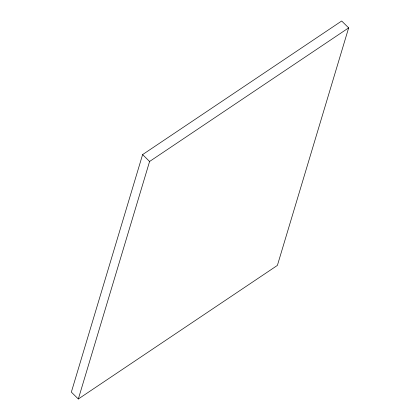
<?xml version="1.0" encoding="UTF-8"?>
<svg xmlns="http://www.w3.org/2000/svg" width="420" height="420" viewBox="0 0 420 420"><rect width="100%" height="100%" fill="white"/><g stroke="black" fill="none" stroke-linecap="round" stroke-linejoin="round"><path stroke-width="0.63" d="M142.606 154.597L71.342 392.128L78.325 399L277.394 265.403L348.658 27.872L341.675 21L142.606 154.597L149.588 161.474L78.325 399M149.588 161.474L348.658 27.872"/></g></svg>
